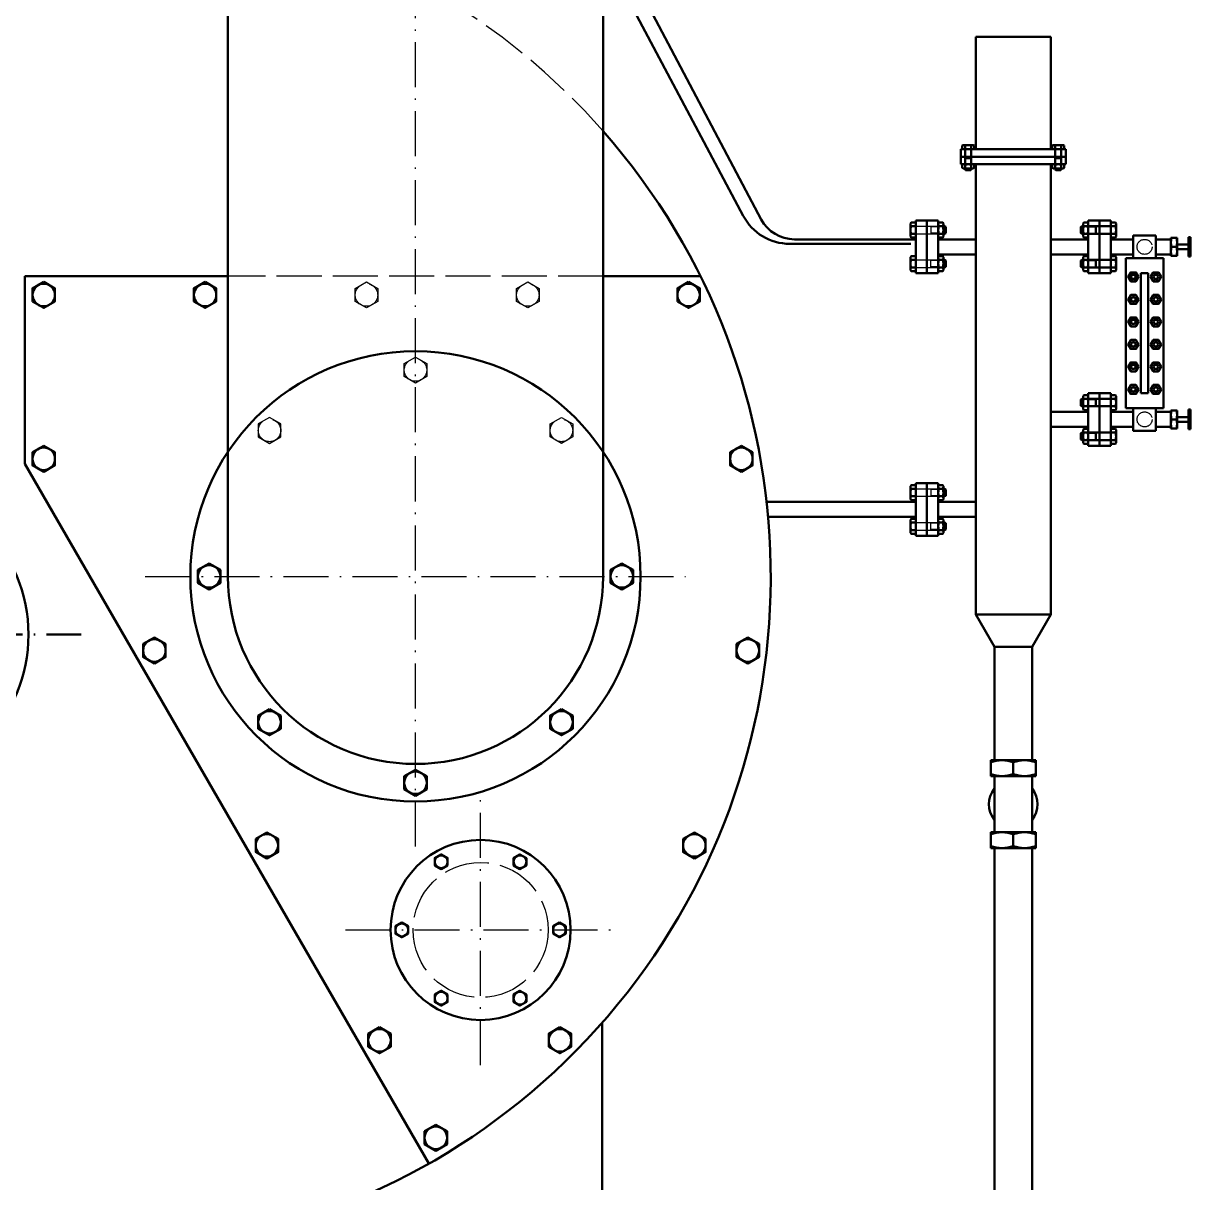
# Paper-space layout 'Layout1' of a CAD drawing. Header units: millimetres. Extents: x 198 to 1020, y 107 to 694.
# Drawn here: x 284.5 to 362.3, y 532 to 609.3 of the extents above; entities that cross this region are included whole.
import ezdxf

# ---------------------------------------------------------------- set-up
doc = ezdxf.new("R2010")
doc.units = ezdxf.units.MM
doc.header["$LTSCALE"] = 0.25
doc.linetypes.add('ACAD_ISO02W100', pattern=[15, 12, -3])
doc.linetypes.add('ACAD_ISO10W100', pattern=[18, 12, -3, 0, -3])
for name, color, linetype, lineweight in [('Gach', 50, 'ACAD_ISO02W100', 25), ('manh', 130, 'Continuous', 25), ('NET 05', 130, 'Continuous', 50), ('NET DUT', 1, 'ACAD_ISO02W100', 25), ('TRUC', 3, 'ACAD_ISO10W100', 25)]:
    doc.layers.add(name, color=color, linetype=linetype, lineweight=lineweight)

# ---------------------------------------------------------------- blocks, each defined once
blk = doc.blocks.new('*U222')
at = {"layer": 'NET 05', "color": 0, "linetype": 'ACAD_ISO10W100', "transparency": 16777216}
for p, q in [((0, 2), (0, 13.5)), ((-13.5, 0), (-2, 0)), ((2, 0), (13.5, 0)), ((0, -13.5), (0, -2))]:
    blk.add_line(p, q, dxfattribs=at)
at = {"layer": 'NET 05', "color": 0, "linetype": 'Continuous', "transparency": 16777216}
for p, q in [((0, -1), (0, 1)), ((-1, 0), (1, 0))]:
    blk.add_line(p, q, dxfattribs=at)

psp = doc.layouts.get("Layout1")

# ---------------------------------------------------------------- linework, layer by layer
for p, q in [((291.80287, 592.40438), (298.1333, 592.40438)), ((323.1333, 592.40438), (329.61416, 592.40438))]:
    psp.add_line(p, q)
at = {"layer": 'Gach'}
for p, q in [((343.95989, 595.73808), (345.45989, 595.73808)), ((343.95989, 595.23808), (345.45989, 595.23808)), ((344.95989, 595.73808), (344.95989, 595.23808)), ((345.45989, 595.70058), (344.95989, 595.70058)), ((345.45989, 595.27558), (344.95989, 595.27558)), ((343.95989, 593.48808), (345.45989, 593.48808)), ((344.95989, 592.98808), (344.95989, 593.48808)), ((345.45989, 593.45058), (344.95989, 593.45058)), ((343.95989, 592.98808), (345.45989, 592.98808)), ((345.45989, 593.02558), (344.95989, 593.02558)), ((343.95989, 578.23808), (345.45989, 578.23808)), ((344.95989, 578.23808), (344.95989, 577.73808)), ((345.45989, 578.20058), (344.95989, 578.20058)), ((343.95989, 577.73808), (345.45989, 577.73808)), ((345.45989, 577.77558), (344.95989, 577.77558)), ((343.95989, 575.98808), (345.45989, 575.98808)), ((344.95989, 575.48808), (344.95989, 575.98808)), ((345.45989, 575.95058), (344.95989, 575.95058)), ((345.45989, 575.52558), (344.95989, 575.52558)), ((343.95989, 575.48808), (345.45989, 575.48808))]:
    psp.add_line(p, q, dxfattribs=at)
at = {"layer": 'manh'}
for p, q in [((347.28989, 599.86308), (347.28989, 600.26308)), ((347.62989, 599.86308), (347.62989, 600.26308)), ((353.28989, 599.86308), (353.28989, 600.26308)), ((353.62989, 599.86308), (353.62989, 600.26308)), ((347.28989, 599.46308), (347.28989, 599.58308)), ((347.62989, 599.46308), (347.62989, 599.58308)), ((353.28989, 599.46308), (353.28989, 599.58308)), ((353.62989, 599.46308), (353.62989, 599.58308)), ((345.95989, 595.70058), (345.80989, 595.70058)), ((345.95989, 595.27558), (345.80989, 595.27558)), ((354.95989, 595.70058), (355.10989, 595.70058)), ((354.95989, 595.27558), (355.10989, 595.27558)), ((355.45989, 595.70058), (355.95989, 595.70058)), ((355.45989, 595.27558), (355.95989, 595.27558)), ((345.95989, 593.45058), (345.80989, 593.45058)), ((354.95989, 593.45058), (355.10989, 593.45058)), ((355.45989, 593.45058), (355.95989, 593.45058)), ((345.95989, 593.02558), (345.80989, 593.02558)), ((354.95989, 593.02558), (355.10989, 593.02558)), ((355.45989, 593.02558), (355.95989, 593.02558)), ((354.95989, 584.20058), (355.10989, 584.20058)), ((355.45989, 584.20058), (355.95989, 584.20058)), ((354.95989, 583.77558), (355.10989, 583.77558)), ((355.45989, 583.77558), (355.95989, 583.77558)), ((354.95989, 581.95058), (355.10989, 581.95058)), ((355.45989, 581.95058), (355.95989, 581.95058)), ((354.95989, 581.52558), (355.10989, 581.52558)), ((355.45989, 581.52558), (355.95989, 581.52558)), ((345.95989, 578.20058), (345.80989, 578.20058)), ((345.95989, 577.77558), (345.80989, 577.77558)), ((345.95989, 575.95058), (345.80989, 575.95058)), ((345.95989, 575.52558), (345.80989, 575.52558))]:
    psp.add_line(p, q, dxfattribs=at)
at = {"layer": 'NET 05'}
for p, q in [((298.1333, 572.40438), (298.1333, 642.75459)), ((323.1333, 572.40438), (323.1333, 643.06594)), ((347.95989, 600.86308), (347.95989, 608.36308)), ((347.95989, 608.36308), (352.95989, 608.36308)), ((352.95989, 608.36308), (352.95989, 600.86308)), ((346.95989, 599.86308), (346.95989, 600.86308)), ((346.95989, 600.86308), (353.95989, 600.86308)), ((346.95989, 600.86308), (347.95989, 600.86308)), ((347.05989, 601.10876), (347.11932, 601.14308)), ((347.05989, 600.86308), (347.05989, 601.10876)), ((347.85989, 600.86308), (347.05989, 600.86308)), ((347.11932, 601.14308), (347.80045, 601.14308)), ((347.25989, 601.10876), (347.25989, 600.86308)), ((347.25989, 600.86308), (347.25989, 599.86308)), ((347.65989, 601.10876), (347.65989, 600.86308)), ((347.65989, 600.86308), (347.65989, 599.86308)), ((347.85989, 601.10876), (347.80045, 601.14308)), ((347.85989, 601.10876), (347.85989, 600.86308)), ((353.05989, 601.10876), (353.11932, 601.14308)), ((353.05989, 601.10876), (353.05989, 600.86308)), ((353.05989, 600.86308), (353.85989, 600.86308)), ((353.80045, 601.14308), (353.11932, 601.14308)), ((353.25989, 601.10876), (353.25989, 600.86308)), ((353.25989, 600.86308), (353.25989, 599.86308)), ((353.65989, 601.10876), (353.65989, 600.86308)), ((353.65989, 600.86308), (353.65989, 599.86308)), ((353.85989, 601.10876), (353.80045, 601.14308)), ((353.85989, 600.86308), (353.85989, 601.10876)), ((353.95989, 600.86308), (353.95989, 599.86308)), ((353.95989, 600.36308), (346.95989, 600.36308)), ((346.95989, 599.86308), (353.95989, 599.86308)), ((347.05989, 599.82876), (347.11932, 599.86308)), ((347.05989, 599.61739), (347.05989, 599.82876)), ((347.11932, 599.86308), (347.80045, 599.86308)), ((347.25989, 600.26308), (347.65989, 600.26308)), ((347.25989, 599.82876), (347.25989, 599.61739)), ((347.65989, 599.82876), (347.65989, 599.61739)), ((347.85989, 599.82876), (347.80045, 599.86308)), ((347.85989, 599.82876), (347.85989, 599.61739)), ((347.95989, 569.86308), (347.95989, 599.86308)), ((352.95989, 599.86308), (352.95989, 569.86308)), ((353.05989, 599.82876), (353.11932, 599.86308)), ((353.05989, 599.82876), (353.05989, 599.61739)), ((353.80045, 599.86308), (353.11932, 599.86308)), ((353.65989, 600.26308), (353.25989, 600.26308)), ((353.25989, 599.82876), (353.25989, 599.61739)), ((353.65989, 599.82876), (353.65989, 599.61739)), ((353.85989, 599.82876), (353.80045, 599.86308)), ((353.85989, 599.61739), (353.85989, 599.82876)), ((347.05989, 599.61739), (347.11932, 599.58308)), ((347.11932, 599.58308), (347.80045, 599.58308)), ((347.11932, 599.58308), (347.15989, 599.58308)), ((347.25989, 599.58308), (347.25989, 599.52308)), ((347.25989, 599.58308), (347.80045, 599.58308)), ((347.25989, 599.52308), (347.65989, 599.52308)), ((347.25989, 599.52308), (347.28989, 599.46308)), ((347.28989, 599.46308), (347.62989, 599.46308)), ((347.62989, 599.46308), (347.65989, 599.52308)), ((347.65989, 599.58308), (347.65989, 599.52308)), ((347.85989, 599.61739), (347.80045, 599.58308)), ((353.05989, 599.61739), (353.11932, 599.58308)), ((353.80045, 599.58308), (353.11932, 599.58308)), ((353.65989, 599.58308), (353.11932, 599.58308)), ((353.25989, 599.58308), (353.25989, 599.52308)), ((353.65989, 599.52308), (353.25989, 599.52308)), ((353.28989, 599.46308), (353.25989, 599.52308)), ((353.62989, 599.46308), (353.28989, 599.46308)), ((353.65989, 599.52308), (353.62989, 599.46308)), ((353.65989, 599.58308), (353.65989, 599.52308)), ((353.80045, 599.58308), (353.75989, 599.58308)), ((353.85989, 599.61739), (353.80045, 599.58308)), ((343.65278, 595.98808), (343.60989, 595.91378)), ((343.60989, 595.91378), (343.60989, 595.06237)), ((343.95989, 595.98808), (343.65278, 595.98808)), ((343.95989, 592.61308), (343.95989, 596.11308)), ((343.95989, 596.11308), (345.45989, 596.11308)), ((343.95989, 594.98808), (343.95989, 595.98808)), ((344.70989, 596.11308), (344.70989, 592.61308)), ((345.45989, 596.11308), (345.45989, 592.61308)), ((345.50278, 595.98808), (345.45989, 595.91378)), ((345.45989, 595.91378), (345.45989, 595.06237)), ((345.76699, 595.98808), (345.50278, 595.98808)), ((345.76699, 595.98808), (345.80989, 595.91378)), ((345.80989, 595.91378), (345.80989, 595.06237)), ((345.80989, 595.91378), (345.80989, 595.86308)), ((355.15278, 595.98808), (355.10989, 595.91378)), ((355.10989, 595.91378), (355.10989, 595.06237)), ((355.10989, 595.91378), (355.10989, 595.86308)), ((355.15278, 595.98808), (355.41699, 595.98808)), ((355.41699, 595.98808), (355.45989, 595.91378)), ((355.45989, 596.11308), (355.45989, 592.61308)), ((356.95989, 596.11308), (355.45989, 596.11308)), ((355.45989, 595.91378), (355.45989, 595.06237)), ((356.20989, 596.11308), (356.20989, 592.61308)), ((356.95989, 592.61308), (356.95989, 596.11308)), ((356.95989, 594.98808), (356.95989, 595.98808)), ((356.95989, 595.98808), (357.26699, 595.98808)), ((357.26699, 595.98808), (357.30989, 595.91378)), ((357.30989, 595.91378), (357.30989, 595.06237)), ((343.65278, 594.98808), (343.60989, 595.06237)), ((343.65278, 595.73808), (343.95989, 595.73808)), ((343.65278, 595.23808), (343.95989, 595.23808)), ((343.65278, 594.98808), (343.95989, 594.98808)), ((345.50278, 594.98808), (345.45989, 595.06237)), ((345.50278, 595.73808), (345.76699, 595.73808)), ((345.50278, 595.23808), (345.76699, 595.23808)), ((345.50278, 594.98808), (345.76699, 594.98808)), ((345.76699, 594.98808), (345.80989, 595.06237)), ((345.80989, 595.73808), (345.88489, 595.73808)), ((345.80989, 595.70058), (345.80989, 595.06237)), ((345.80989, 595.23808), (345.88489, 595.23808)), ((345.88489, 595.73808), (345.88489, 595.23808)), ((345.88489, 595.73808), (345.95989, 595.70058)), ((345.95989, 595.27558), (345.88489, 595.23808)), ((345.95989, 595.70058), (345.95989, 595.27558)), ((355.03489, 595.73808), (354.95989, 595.70058)), ((354.95989, 595.70058), (354.95989, 595.27558)), ((354.95989, 595.27558), (355.03489, 595.23808)), ((355.10989, 595.73808), (355.03489, 595.73808)), ((355.03489, 595.73808), (355.03489, 595.23808)), ((355.10989, 595.23808), (355.03489, 595.23808)), ((355.10989, 595.70058), (355.10989, 595.06237)), ((355.15278, 594.98808), (355.10989, 595.06237)), ((355.41699, 595.73808), (355.15278, 595.73808)), ((355.41699, 595.23808), (355.15278, 595.23808)), ((355.41699, 594.98808), (355.15278, 594.98808)), ((355.41699, 594.98808), (355.45989, 595.06237)), ((356.95989, 595.73808), (355.45989, 595.73808)), ((356.95989, 595.23808), (355.45989, 595.23808)), ((355.95989, 595.73808), (355.95989, 595.23808)), ((357.26699, 595.73808), (356.95989, 595.73808)), ((357.26699, 595.23808), (356.95989, 595.23808)), ((357.26699, 594.98808), (356.95989, 594.98808)), ((357.26699, 594.98808), (357.30989, 595.06237)), ((360.95989, 594.36308), (360.95989, 594.96308)), ((360.95989, 594.96308), (361.37989, 594.96308)), ((361.37989, 594.36308), (361.37989, 594.96308)), ((361.37989, 594.36308), (361.37989, 594.96308)), ((362.12989, 593.71308), (362.12989, 595.01308)), ((362.12989, 595.01308), (362.27989, 595.01308)), ((362.27989, 595.01308), (362.27989, 593.71308)), ((345.45989, 594.86308), (347.95989, 594.86308)), ((352.95989, 594.86308), (355.45989, 594.86308)), ((356.95989, 594.86308), (358.45989, 594.86308)), ((359.95989, 594.86308), (360.95989, 594.86308)), ((360.95989, 594.86308), (360.95989, 593.86308)), ((360.95989, 594.36308), (361.37989, 594.36308)), ((360.95989, 593.76308), (360.95989, 594.36308)), ((360.95989, 594.36308), (361.37989, 594.36308)), ((361.37989, 594.51308), (362.12989, 594.51308)), ((361.37989, 593.76308), (361.37989, 594.36308)), ((361.37989, 593.76308), (361.37989, 594.36308)), ((361.37989, 594.21308), (362.12989, 594.21308)), ((343.65278, 593.73808), (343.60989, 593.66378)), ((343.60989, 592.81237), (343.60989, 593.66378)), ((343.65278, 593.73808), (343.95989, 593.73808)), ((343.65278, 593.48808), (343.95989, 593.48808)), ((343.95989, 593.73808), (343.95989, 592.73808)), ((345.45989, 593.86308), (347.95989, 593.86308)), ((345.50278, 593.73808), (345.45989, 593.66378)), ((345.45989, 592.81237), (345.45989, 593.66378)), ((345.50278, 593.73808), (345.76699, 593.73808)), ((345.50278, 593.48808), (345.76699, 593.48808)), ((345.76699, 593.73808), (345.80989, 593.66378)), ((345.80989, 592.81237), (345.80989, 593.66378)), ((345.80989, 593.02558), (345.80989, 593.66378)), ((345.80989, 593.48808), (345.88489, 593.48808)), ((345.88489, 592.98808), (345.88489, 593.48808)), ((345.95989, 593.45058), (345.88489, 593.48808)), ((345.95989, 593.02558), (345.95989, 593.45058)), ((352.95989, 593.86308), (355.45989, 593.86308)), ((354.95989, 593.45058), (355.03489, 593.48808)), ((354.95989, 593.02558), (354.95989, 593.45058)), ((355.10989, 593.48808), (355.03489, 593.48808)), ((355.03489, 592.98808), (355.03489, 593.48808)), ((355.15278, 593.73808), (355.10989, 593.66378)), ((355.10989, 592.81237), (355.10989, 593.66378)), ((355.10989, 593.02558), (355.10989, 593.66378)), ((355.41699, 593.73808), (355.15278, 593.73808)), ((355.41699, 593.48808), (355.15278, 593.48808)), ((355.41699, 593.73808), (355.45989, 593.66378)), ((355.45989, 592.81237), (355.45989, 593.66378)), ((356.95989, 593.48808), (355.45989, 593.48808)), ((355.95989, 592.98808), (355.95989, 593.48808)), ((356.95989, 593.86308), (358.45989, 593.86308)), ((356.95989, 593.73808), (356.95989, 592.73808)), ((357.26699, 593.73808), (356.95989, 593.73808)), ((357.26699, 593.48808), (356.95989, 593.48808)), ((357.26699, 593.73808), (357.30989, 593.66378)), ((357.30989, 592.81237), (357.30989, 593.66378)), ((357.95989, 593.61308), (360.45989, 593.61308)), ((357.95989, 583.61308), (357.95989, 593.61308)), ((360.95989, 593.86308), (359.95989, 593.86308)), ((360.45989, 593.61308), (360.45989, 583.61308)), ((360.95989, 593.76308), (361.37989, 593.76308)), ((362.27989, 593.71308), (362.12989, 593.71308)), ((343.65278, 592.73808), (343.60989, 592.81237)), ((343.65278, 592.98808), (343.95989, 592.98808)), ((343.95989, 592.73808), (343.65278, 592.73808)), ((345.50278, 592.73808), (345.45989, 592.81237)), ((345.50278, 592.98808), (345.76699, 592.98808)), ((345.76699, 592.73808), (345.50278, 592.73808)), ((345.76699, 592.73808), (345.80989, 592.81237)), ((345.80989, 592.98808), (345.88489, 592.98808)), ((345.80989, 592.81237), (345.80989, 592.86308)), ((345.88489, 592.98808), (345.95989, 593.02558)), ((355.03489, 592.98808), (354.95989, 593.02558)), ((355.10989, 592.98808), (355.03489, 592.98808)), ((355.10989, 592.81237), (355.10989, 592.86308)), ((355.15278, 592.73808), (355.10989, 592.81237)), ((355.41699, 592.98808), (355.15278, 592.98808)), ((355.15278, 592.73808), (355.41699, 592.73808)), ((355.41699, 592.73808), (355.45989, 592.81237)), ((356.95989, 592.98808), (355.45989, 592.98808)), ((357.26699, 592.98808), (356.95989, 592.98808)), ((356.95989, 592.73808), (357.26699, 592.73808)), ((357.26699, 592.73808), (357.30989, 592.81237)), ((298.1333, 592.40438), (284.61416, 592.40438)), ((284.61416, 592.40438), (284.61416, 579.90438)), ((329.61416, 592.40438), (323.1333, 592.40438)), ((345.45989, 592.61308), (343.95989, 592.61308)), ((355.45989, 592.61308), (356.95989, 592.61308)), ((358.95989, 592.61308), (359.45989, 592.61308)), ((358.95989, 584.61308), (358.95989, 592.61308)), ((359.45989, 592.61308), (359.45989, 584.61308)), ((355.03489, 584.23808), (354.95989, 584.20058)), ((354.95989, 584.20058), (354.95989, 583.77558)), ((355.10989, 584.23808), (355.03489, 584.23808)), ((355.03489, 584.23808), (355.03489, 583.73808)), ((355.15278, 584.48808), (355.10989, 584.41378)), ((355.10989, 584.41378), (355.10989, 583.56237)), ((355.10989, 584.41378), (355.10989, 584.36308)), ((355.10989, 584.20058), (355.10989, 583.56237)), ((355.15278, 584.48808), (355.41699, 584.48808)), ((355.41699, 584.23808), (355.15278, 584.23808)), ((355.41699, 584.48808), (355.45989, 584.41378)), ((355.45989, 581.11308), (355.45989, 584.61308)), ((355.45989, 584.61308), (356.95989, 584.61308)), ((355.45989, 584.41378), (355.45989, 583.56237)), ((356.95989, 584.23808), (355.45989, 584.23808)), ((355.95989, 584.23808), (355.95989, 583.73808)), ((356.20989, 581.11308), (356.20989, 584.61308)), ((356.95989, 584.61308), (356.95989, 581.11308)), ((356.95989, 583.48808), (356.95989, 584.48808)), ((356.95989, 584.48808), (357.26699, 584.48808)), ((357.26699, 584.23808), (356.95989, 584.23808)), ((357.26699, 584.48808), (357.30989, 584.41378)), ((357.30989, 584.41378), (357.30989, 583.56237)), ((359.45989, 584.61308), (358.95989, 584.61308)), ((352.95989, 583.36308), (355.45989, 583.36308)), ((354.95989, 583.77558), (355.03489, 583.73808)), ((355.10989, 583.73808), (355.03489, 583.73808)), ((355.15278, 583.48808), (355.10989, 583.56237)), ((355.41699, 583.73808), (355.15278, 583.73808)), ((355.41699, 583.48808), (355.15278, 583.48808)), ((355.41699, 583.48808), (355.45989, 583.56237)), ((356.95989, 583.73808), (355.45989, 583.73808)), ((357.26699, 583.73808), (356.95989, 583.73808)), ((357.26699, 583.48808), (356.95989, 583.48808)), ((356.95989, 583.36308), (358.45989, 583.36308)), ((357.26699, 583.48808), (357.30989, 583.56237)), ((360.45989, 583.61308), (357.95989, 583.61308)), ((360.95989, 583.36308), (359.95989, 583.36308)), ((360.95989, 583.46308), (360.95989, 582.86308)), ((360.95989, 583.46308), (361.37989, 583.46308)), ((360.95989, 582.36308), (360.95989, 583.36308)), ((361.37989, 583.46308), (361.37989, 582.86308)), ((361.37989, 583.46308), (361.37989, 582.86308)), ((362.12989, 583.51308), (362.12989, 582.21308)), ((362.27989, 583.51308), (362.12989, 583.51308)), ((362.27989, 582.21308), (362.27989, 583.51308)), ((360.95989, 582.86308), (360.95989, 582.26308)), ((360.95989, 582.86308), (361.37989, 582.86308)), ((360.95989, 582.86308), (361.37989, 582.86308)), ((361.37989, 583.01308), (362.12989, 583.01308)), ((361.37989, 582.86308), (361.37989, 582.26308)), ((361.37989, 582.86308), (361.37989, 582.26308)), ((361.37989, 582.71308), (362.12989, 582.71308)), ((352.95989, 582.36308), (355.45989, 582.36308)), ((354.95989, 581.95058), (355.03489, 581.98808)), ((354.95989, 581.52558), (354.95989, 581.95058)), ((355.10989, 581.98808), (355.03489, 581.98808)), ((355.03489, 581.48808), (355.03489, 581.98808)), ((355.15278, 582.23808), (355.10989, 582.16378)), ((355.10989, 581.31237), (355.10989, 582.16378)), ((355.10989, 581.52558), (355.10989, 582.16378)), ((355.41699, 582.23808), (355.15278, 582.23808)), ((355.41699, 581.98808), (355.15278, 581.98808)), ((355.41699, 582.23808), (355.45989, 582.16378)), ((355.45989, 581.31237), (355.45989, 582.16378)), ((356.95989, 581.98808), (355.45989, 581.98808)), ((355.95989, 581.48808), (355.95989, 581.98808)), ((356.95989, 582.36308), (358.45989, 582.36308)), ((356.95989, 582.23808), (356.95989, 581.23808)), ((357.26699, 582.23808), (356.95989, 582.23808)), ((357.26699, 581.98808), (356.95989, 581.98808)), ((357.26699, 582.23808), (357.30989, 582.16378)), ((357.30989, 581.31237), (357.30989, 582.16378)), ((359.95989, 582.36308), (360.95989, 582.36308)), ((360.95989, 582.26308), (361.37989, 582.26308)), ((362.12989, 582.21308), (362.27989, 582.21308)), ((355.03489, 581.48808), (354.95989, 581.52558)), ((355.10989, 581.48808), (355.03489, 581.48808)), ((355.10989, 581.31237), (355.10989, 581.36308)), ((355.15278, 581.23808), (355.10989, 581.31237)), ((355.41699, 581.48808), (355.15278, 581.48808)), ((355.15278, 581.23808), (355.41699, 581.23808)), ((355.41699, 581.23808), (355.45989, 581.31237)), ((356.95989, 581.48808), (355.45989, 581.48808)), ((356.95989, 581.11308), (355.45989, 581.11308)), ((357.26699, 581.48808), (356.95989, 581.48808)), ((356.95989, 581.23808), (357.26699, 581.23808)), ((357.26699, 581.23808), (357.30989, 581.31237)), ((284.61416, 579.90438), (311.5334, 533.27889)), ((343.65278, 578.48808), (343.60989, 578.41378)), ((343.60989, 578.41378), (343.60989, 577.56237)), ((343.95989, 578.48808), (343.65278, 578.48808)), ((343.65278, 578.23808), (343.95989, 578.23808)), ((343.95989, 575.11308), (343.95989, 578.61308)), ((343.95989, 578.61308), (345.45989, 578.61308)), ((343.95989, 577.48808), (343.95989, 578.48808)), ((344.70989, 578.61308), (344.70989, 575.11308)), ((345.45989, 578.61308), (345.45989, 575.11308)), ((345.50278, 578.48808), (345.45989, 578.41378)), ((345.45989, 578.41378), (345.45989, 577.56237)), ((345.76699, 578.48808), (345.50278, 578.48808)), ((345.50278, 578.23808), (345.76699, 578.23808)), ((345.76699, 578.48808), (345.80989, 578.41378)), ((345.80989, 578.41378), (345.80989, 577.56237)), ((345.80989, 578.41378), (345.80989, 578.36308)), ((345.80989, 578.23808), (345.88489, 578.23808)), ((345.80989, 578.20058), (345.80989, 577.56237)), ((345.88489, 578.23808), (345.88489, 577.73808)), ((345.88489, 578.23808), (345.95989, 578.20058)), ((345.95989, 578.20058), (345.95989, 577.77558)), ((334.02883, 577.36308), (343.95989, 577.36308)), ((343.65278, 577.48808), (343.60989, 577.56237)), ((343.65278, 577.73808), (343.95989, 577.73808)), ((343.65278, 577.48808), (343.95989, 577.48808)), ((345.50278, 577.48808), (345.45989, 577.56237)), ((345.45989, 577.36308), (347.95989, 577.36308)), ((345.50278, 577.73808), (345.76699, 577.73808)), ((345.50278, 577.48808), (345.76699, 577.48808)), ((345.76699, 577.48808), (345.80989, 577.56237)), ((345.80989, 577.73808), (345.88489, 577.73808)), ((345.95989, 577.77558), (345.88489, 577.73808)), ((334.12841, 576.36308), (343.95989, 576.36308)), ((345.45989, 576.36308), (347.95989, 576.36308)), ((343.65278, 576.23808), (343.60989, 576.16378)), ((343.60989, 575.31237), (343.60989, 576.16378)), ((343.65278, 576.23808), (343.95989, 576.23808)), ((343.65278, 575.98808), (343.95989, 575.98808)), ((343.95989, 576.23808), (343.95989, 575.23808)), ((345.50278, 576.23808), (345.45989, 576.16378)), ((345.45989, 575.31237), (345.45989, 576.16378)), ((345.50278, 576.23808), (345.76699, 576.23808)), ((345.50278, 575.98808), (345.76699, 575.98808)), ((345.76699, 576.23808), (345.80989, 576.16378)), ((345.80989, 575.31237), (345.80989, 576.16378)), ((345.80989, 575.52558), (345.80989, 576.16378)), ((345.80989, 575.98808), (345.88489, 575.98808)), ((345.88489, 575.48808), (345.88489, 575.98808)), ((345.95989, 575.95058), (345.88489, 575.98808)), ((345.88489, 575.48808), (345.95989, 575.52558)), ((345.95989, 575.52558), (345.95989, 575.95058)), ((343.65278, 575.23808), (343.60989, 575.31237)), ((343.65278, 575.48808), (343.95989, 575.48808)), ((343.95989, 575.23808), (343.65278, 575.23808)), ((345.45989, 575.11308), (343.95989, 575.11308)), ((345.50278, 575.23808), (345.45989, 575.31237)), ((345.50278, 575.48808), (345.76699, 575.48808)), ((345.76699, 575.23808), (345.50278, 575.23808)), ((345.76699, 575.23808), (345.80989, 575.31237)), ((345.80989, 575.48808), (345.88489, 575.48808)), ((345.80989, 575.31237), (345.80989, 575.36308)), ((352.95989, 569.86308), (347.95989, 569.86308)), ((347.95989, 569.86308), (349.20989, 567.69801)), ((352.95989, 569.86308), (351.70989, 567.69801)), ((349.20989, 560.14897), (349.20989, 567.69801)), ((351.70989, 567.69801), (349.20989, 567.69801)), ((351.70989, 560.14897), (351.70989, 567.69801)), ((348.95989, 559.09897), (348.95989, 560.14897)), ((348.95989, 560.14897), (350.45989, 560.14897)), ((348.95989, 560.14897), (350.45989, 560.14897)), ((350.45989, 560.14897), (351.95989, 560.14897)), ((350.45989, 560.14897), (351.95989, 560.14897)), ((350.45989, 559.22765), (350.45989, 560.02029)), ((351.95989, 559.09897), (351.95989, 560.14897)), ((348.95989, 559.09897), (350.45989, 559.09897)), ((349.20989, 558.2623), (349.20989, 559.09897)), ((351.70989, 559.09897), (349.20989, 559.09897)), ((350.45989, 559.09897), (351.95989, 559.09897)), ((351.70989, 558.2623), (351.70989, 559.09897)), ((349.20989, 558.2623), (349.20989, 556.18565)), ((351.70989, 558.2623), (351.70989, 556.18565)), ((349.20989, 555.34897), (349.20989, 556.18565)), ((351.70989, 555.34897), (351.70989, 556.18565)), ((348.95989, 555.34897), (350.45989, 555.34897)), ((348.95989, 555.34897), (348.95989, 554.29897)), ((351.70989, 555.34897), (349.20989, 555.34897)), ((350.45989, 555.34897), (351.95989, 555.34897)), ((351.95989, 555.34897), (351.95989, 554.29897)), ((350.45989, 555.22029), (350.45989, 554.42765)), ((348.95989, 554.29897), (350.45989, 554.29897)), ((348.95989, 554.29897), (350.45989, 554.29897)), ((349.20989, 554.29897), (349.20989, 524.40326)), ((350.45989, 554.29897), (351.95989, 554.29897)), ((350.45989, 554.29897), (351.95989, 554.29897)), ((351.70989, 554.29897), (351.70989, 524.88842)), ((323.0698, 522.0769), (323.0698, 542.65888))]:
    psp.add_line(p, q, dxfattribs=at)
for points in [[(323.1333, 616.13138), (333.6702, 596.19489, 0.27799421), (335.88049, 594.86308), (343.95989, 594.86308)], [(323.1333, 613.99131), (332.46918, 596.4289, 0.27799421), (335.56357, 594.56436), (343.64298, 594.56436)]]:
    psp.add_lwpolyline(points, format="xyb", dxfattribs=at)
for points in [[(359.95989, 595.11308), (359.95989, 593.61308), (358.45989, 593.61308), (358.45989, 595.11308)], [(358.8063, 592.36308), (358.63309, 592.06308), (358.28668, 592.06308), (358.11348, 592.36308), (358.28668, 592.66308), (358.63309, 592.66308)], [(359.61348, 592.36308), (359.78668, 592.06308), (360.13309, 592.06308), (360.3063, 592.36308), (360.13309, 592.66308), (359.78668, 592.66308)], [(285.86416, 592.02041), (286.61416, 591.58739), (286.61416, 590.72137), (285.86416, 590.28836), (285.11416, 590.72137), (285.11416, 591.58739)], [(296.61416, 592.02041), (297.36416, 591.58739), (297.36416, 590.72137), (296.61416, 590.28836), (295.86416, 590.72137), (295.86416, 591.58739)], [(328.83134, 592.02041), (329.58134, 591.58739), (329.58134, 590.72137), (328.83134, 590.28836), (328.08134, 590.72137), (328.08134, 591.58739)], [(358.8063, 590.86308), (358.63309, 590.56308), (358.28668, 590.56308), (358.11348, 590.86308), (358.28668, 591.16308), (358.63309, 591.16308)], [(359.61348, 590.86308), (359.78668, 590.56308), (360.13309, 590.56308), (360.3063, 590.86308), (360.13309, 591.16308), (359.78668, 591.16308)], [(358.8063, 589.36308), (358.63309, 589.06308), (358.28668, 589.06308), (358.11348, 589.36308), (358.28668, 589.66308), (358.63309, 589.66308)], [(359.61348, 589.36308), (359.78668, 589.06308), (360.13309, 589.06308), (360.3063, 589.36308), (360.13309, 589.66308), (359.78668, 589.66308)], [(358.8063, 587.86308), (358.63309, 587.56308), (358.28668, 587.56308), (358.11348, 587.86308), (358.28668, 588.16308), (358.63309, 588.16308)], [(359.61348, 587.86308), (359.78668, 587.56308), (360.13309, 587.56308), (360.3063, 587.86308), (360.13309, 588.16308), (359.78668, 588.16308)], [(358.8063, 586.36308), (358.63309, 586.06308), (358.28668, 586.06308), (358.11348, 586.36308), (358.28668, 586.66308), (358.63309, 586.66308)], [(359.61348, 586.36308), (359.78668, 586.06308), (360.13309, 586.06308), (360.3063, 586.36308), (360.13309, 586.66308), (359.78668, 586.66308)], [(358.8063, 584.86308), (358.63309, 584.56308), (358.28668, 584.56308), (358.11348, 584.86308), (358.28668, 585.16308), (358.63309, 585.16308)], [(359.61348, 584.86308), (359.78668, 584.56308), (360.13309, 584.56308), (360.3063, 584.86308), (360.13309, 585.16308), (359.78668, 585.16308)], [(359.95989, 582.11308), (359.95989, 583.61308), (358.45989, 583.61308), (358.45989, 582.11308)], [(285.86416, 581.10534), (286.61416, 580.67233), (286.61416, 579.80631), (285.86416, 579.37329), (285.11416, 579.80631), (285.11416, 580.67233)], [(332.3456, 581.10534), (333.0956, 580.67233), (333.0956, 579.80631), (332.3456, 579.37329), (331.5956, 579.80631), (331.5956, 580.67233)], [(296.8833, 573.27041), (297.6333, 572.83739), (297.6333, 571.97137), (296.8833, 571.53836), (296.1333, 571.97137), (296.1333, 572.83739)], [(324.3833, 573.27041), (323.6333, 572.83739), (323.6333, 571.97137), (324.3833, 571.53836), (325.1333, 571.97137), (325.1333, 572.83739)], [(293.23642, 568.33621), (293.98642, 567.9032), (293.98642, 567.03717), (293.23642, 566.60416), (292.48642, 567.03717), (292.48642, 567.9032)], [(332.77374, 568.33621), (333.52374, 567.9032), (333.52374, 567.03717), (332.77374, 566.60416), (332.02374, 567.03717), (332.02374, 567.9032)], [(300.91058, 563.54769), (301.66058, 563.11468), (301.66058, 562.24865), (300.91058, 561.81564), (300.16058, 562.24865), (300.16058, 563.11468)], [(320.35602, 563.54769), (319.60602, 563.11468), (319.60602, 562.24865), (320.35602, 561.81564), (321.10602, 562.24865), (321.10602, 563.11468)], [(310.6333, 559.52041), (309.8833, 559.08739), (309.8833, 558.22137), (310.6333, 557.78836), (311.3833, 558.22137), (311.3833, 559.08739)], [(300.73642, 555.34583), (301.48642, 554.91282), (301.48642, 554.04679), (300.73642, 553.61378), (299.98642, 554.04679), (299.98642, 554.91282)], [(329.21242, 555.34583), (329.96242, 554.91282), (329.96242, 554.04679), (329.21242, 553.61378), (328.46242, 554.04679), (328.46242, 554.91282)], [(312.7714, 553.14402), (312.3464, 552.89865), (311.9214, 553.14402), (311.9214, 553.63477), (312.3464, 553.88015), (312.7714, 553.63477)], [(317.1714, 553.14402), (317.5964, 552.89865), (318.0214, 553.14402), (318.0214, 553.63477), (317.5964, 553.88015), (317.1714, 553.63477)], [(310.1464, 548.59739), (309.7214, 548.35202), (309.2964, 548.59739), (309.2964, 549.08814), (309.7214, 549.33351), (310.1464, 549.08814)], [(319.7964, 548.59739), (320.2214, 548.35202), (320.6464, 548.59739), (320.6464, 549.08814), (320.2214, 549.33351), (319.7964, 549.08814)], [(312.7714, 544.54151), (312.3464, 544.78688), (311.9214, 544.54151), (311.9214, 544.05076), (312.3464, 543.80538), (312.7714, 544.05076)], [(317.1714, 544.54151), (317.5964, 544.78688), (318.0214, 544.54151), (318.0214, 544.05076), (317.5964, 543.80538), (317.1714, 544.05076)], [(308.23642, 542.35545), (308.98642, 541.92244), (308.98642, 541.05641), (308.23642, 540.6234), (307.48642, 541.05641), (307.48642, 541.92244)], [(320.25974, 542.35545), (321.00974, 541.92244), (321.00974, 541.05641), (320.25974, 540.6234), (319.50974, 541.05641), (319.50974, 541.92244)], [(311.98642, 535.86026), (312.73642, 535.42725), (312.73642, 534.56122), (311.98642, 534.12821), (311.23642, 534.56122), (311.23642, 535.42725)]]:
    psp.add_lwpolyline(points, close=True, dxfattribs=at)
for centre, radius in [((358.45989, 592.36308), 0.3), ((359.95989, 592.36308), 0.3), ((285.86416, 591.15438), 0.75), ((296.61416, 591.15438), 0.75), ((328.83134, 591.15438), 0.75), ((358.45989, 592.36308), 0.15), ((359.95989, 592.36308), 0.15), ((358.45989, 590.86308), 0.3), ((359.95989, 590.86308), 0.3), ((358.45989, 590.86308), 0.15), ((359.95989, 590.86308), 0.15), ((358.45989, 589.36308), 0.3), ((359.95989, 589.36308), 0.3), ((358.45989, 589.36308), 0.15), ((359.95989, 589.36308), 0.15), ((358.45989, 587.86308), 0.3), ((358.45989, 587.86308), 0.15), ((359.95989, 587.86308), 0.3), ((359.95989, 587.86308), 0.15), ((310.6333, 572.40438), 15), ((358.45989, 586.36308), 0.3), ((358.45989, 586.36308), 0.15), ((359.95989, 586.36308), 0.3), ((359.95989, 586.36308), 0.15), ((358.45989, 584.86308), 0.3), ((358.45989, 584.86308), 0.15), ((359.95989, 584.86308), 0.3), ((359.95989, 584.86308), 0.15), ((285.86416, 580.23932), 0.75), ((332.3456, 580.23932), 0.75), ((274.85004, 568.52262), 10), ((296.8833, 572.40438), 0.75), ((324.3833, 572.40438), 0.75), ((293.23642, 567.47019), 0.75), ((332.77374, 567.47019), 0.75), ((300.91058, 562.68166), 0.75), ((320.35602, 562.68166), 0.75), ((310.6333, 558.65438), 0.75), ((300.73642, 554.47981), 0.75), ((314.9714, 548.84276), 6), ((329.21242, 554.47981), 0.75), ((312.3464, 553.3894), 0.425), ((317.5964, 553.3894), 0.425), ((309.7214, 548.84276), 0.425), ((320.2214, 548.84276), 0.425), ((312.3464, 544.29613), 0.425), ((317.5964, 544.29613), 0.425), ((308.23642, 541.48943), 0.75), ((320.25974, 541.48943), 0.75), ((311.98642, 534.99423), 0.75)]:
    psp.add_circle(centre, radius, dxfattribs=at)
for centre, radius, start, end in [((289.30287, 572.40438), 45, 78.6833117, 41.2545617), ((347.15989, 600.98021), 0.16287, 52.1211205, 90), ((347.45989, 600.54308), 0.6, 70.5287794, 109.4712206), ((347.75989, 600.98021), 0.16287, 90, 127.8788795), ((353.15989, 600.98021), 0.16287, 52.1211205, 90), ((353.45989, 600.54308), 0.6, 70.5287794, 109.4712206), ((353.75989, 600.98021), 0.16287, 90, 127.8788795), ((347.15989, 599.70021), 0.16287, 52.1211205, 90), ((347.45989, 599.26308), 0.6, 70.5287794, 109.4712206), ((347.75989, 599.70021), 0.16287, 90, 127.8788795), ((353.15989, 599.70021), 0.16287, 52.1211205, 90), ((353.45989, 599.26308), 0.6, 70.5287794, 109.4712206), ((353.75989, 599.70021), 0.16287, 90, 127.8788795), ((347.15989, 599.74594), 0.16287, 270, 307.8788795), ((347.45989, 600.18308), 0.6, 250.5287794, 289.4712206), ((347.75989, 599.74594), 0.16287, 232.1211205, 270), ((353.15989, 599.74594), 0.16287, 270, 307.8788795), ((353.45989, 600.18308), 0.6, 250.5287794, 289.4712206), ((353.75989, 599.74594), 0.16287, 232.1211205, 270), ((343.81347, 595.86308), 0.20358, 180, 217.8788795), ((345.66347, 595.86308), 0.20358, 180, 217.8788795), ((345.6063, 595.86308), 0.20358, 322.1211205, 0), ((355.31347, 595.86308), 0.20358, 180, 217.8788795), ((355.2563, 595.86308), 0.20358, 322.1211205, 0), ((357.1063, 595.86308), 0.20358, 322.1211205, 0), ((344.35989, 595.48808), 0.75, 160.5287794, 199.4712206), ((343.81347, 595.11308), 0.20358, 142.1211205, 180), ((346.20989, 595.48808), 0.75, 160.5287794, 199.4712206), ((345.66347, 595.11308), 0.20358, 142.1211205, 180), ((345.05989, 595.48808), 0.75, 340.5287794, 19.4712206), ((345.6063, 595.11308), 0.20358, 0, 37.8788795), ((355.85989, 595.48808), 0.75, 160.5287794, 199.4712206), ((355.31347, 595.11308), 0.20358, 142.1211205, 180), ((354.70989, 595.48808), 0.75, 340.5287794, 19.4712206), ((355.2563, 595.11308), 0.20358, 0, 37.8788795), ((356.55989, 595.48808), 0.75, 340.5287794, 19.4712206), ((357.1063, 595.11308), 0.20358, 0, 37.8788795), ((361.85989, 594.66308), 0.9, 160.5287794, 199.4712206), ((360.47989, 594.66308), 0.9, 340.5287794, 19.4712206), ((361.85989, 594.06308), 0.9, 160.5287794, 199.4712206), ((360.47989, 594.06308), 0.9, 340.5287794, 19.4712206), ((343.81347, 593.61308), 0.20358, 180, 217.8788795), ((344.35989, 593.23808), 0.75, 160.5287794, 199.4712206), ((345.66347, 593.61308), 0.20358, 180, 217.8788795), ((346.20989, 593.23808), 0.75, 160.5287794, 199.4712206), ((345.6063, 593.61308), 0.20358, 322.1211205, 0), ((345.05989, 593.23808), 0.75, 340.5287794, 19.4712206), ((355.31347, 593.61308), 0.20358, 180, 217.8788795), ((355.85989, 593.23808), 0.75, 160.5287794, 199.4712206), ((355.2563, 593.61308), 0.20358, 322.1211205, 0), ((354.70989, 593.23808), 0.75, 340.5287794, 19.4712206), ((357.1063, 593.61308), 0.20358, 322.1211205, 0), ((356.55989, 593.23808), 0.75, 340.5287794, 19.4712206), ((343.81347, 592.86308), 0.20358, 142.1211205, 180), ((345.66347, 592.86308), 0.20358, 142.1211205, 180), ((345.6063, 592.86308), 0.20358, 0, 37.8788795), ((355.31347, 592.86308), 0.20358, 142.1211205, 180), ((355.2563, 592.86308), 0.20358, 0, 37.8788795), ((357.1063, 592.86308), 0.20358, 0, 37.8788795), ((355.31347, 584.36308), 0.20358, 180, 217.8788795), ((355.85989, 583.98808), 0.75, 160.5287794, 199.4712206), ((355.2563, 584.36308), 0.20358, 322.1211205, 0), ((354.70989, 583.98808), 0.75, 340.5287794, 19.4712206), ((357.1063, 584.36308), 0.20358, 322.1211205, 0), ((356.55989, 583.98808), 0.75, 340.5287794, 19.4712206), ((355.31347, 583.61308), 0.20358, 142.1211205, 180), ((355.2563, 583.61308), 0.20358, 0, 37.8788795), ((357.1063, 583.61308), 0.20358, 0, 37.8788795), ((361.85989, 583.16308), 0.9, 160.5287794, 199.4712206), ((360.47989, 583.16308), 0.9, 340.5287794, 19.4712206), ((361.85989, 582.56308), 0.9, 160.5287794, 199.4712206), ((360.47989, 582.56308), 0.9, 340.5287794, 19.4712206), ((355.31347, 582.11308), 0.20358, 180, 217.8788795), ((355.85989, 581.73808), 0.75, 160.5287794, 199.4712206), ((355.2563, 582.11308), 0.20358, 322.1211205, 0), ((354.70989, 581.73808), 0.75, 340.5287794, 19.4712206), ((357.1063, 582.11308), 0.20358, 322.1211205, 0), ((356.55989, 581.73808), 0.75, 340.5287794, 19.4712206), ((355.31347, 581.36308), 0.20358, 142.1211205, 180), ((355.2563, 581.36308), 0.20358, 0, 37.8788795), ((357.1063, 581.36308), 0.20358, 0, 37.8788795), ((343.81347, 578.36308), 0.20358, 180, 217.8788795), ((344.35989, 577.98808), 0.75, 160.5287794, 199.4712206), ((345.66347, 578.36308), 0.20358, 180, 217.8788795), ((346.20989, 577.98808), 0.75, 160.5287794, 199.4712206), ((345.6063, 578.36308), 0.20358, 322.1211205, 0), ((345.05989, 577.98808), 0.75, 340.5287794, 19.4712206), ((343.81347, 577.61308), 0.20358, 142.1211205, 180), ((345.66347, 577.61308), 0.20358, 142.1211205, 180), ((345.6063, 577.61308), 0.20358, 0, 37.8788795), ((343.81347, 576.11308), 0.20358, 180, 217.8788795), ((344.35989, 575.73808), 0.75, 160.5287794, 199.4712206), ((345.66347, 576.11308), 0.20358, 180, 217.8788795), ((346.20989, 575.73808), 0.75, 160.5287794, 199.4712206), ((345.6063, 576.11308), 0.20358, 322.1211205, 0), ((345.05989, 575.73808), 0.75, 340.5287794, 19.4712206), ((343.81347, 575.36308), 0.20358, 142.1211205, 180), ((345.66347, 575.36308), 0.20358, 142.1211205, 180), ((345.6063, 575.36308), 0.20358, 0, 37.8788795), ((310.6333, 572.40438), 12.5, 180, 0), ((349.70989, 557.89897), 2.25, 70.5287794, 109.4712206), ((351.20989, 557.89897), 2.25, 70.5287794, 109.4712206), ((349.70989, 561.34897), 2.25, 250.5287794, 289.4712206), ((351.20989, 561.34897), 2.25, 250.5287794, 289.4712206), ((350.45989, 557.22397), 1.625, 140.2848628, 219.7151372), ((350.45989, 557.22397), 1.625, 320.2848628, 39.7151372), ((349.70989, 553.09897), 2.25, 70.5287794, 109.4712206), ((351.20989, 553.09897), 2.25, 70.5287794, 109.4712206), ((349.70989, 556.54897), 2.25, 250.5287794, 289.4712206), ((351.20989, 556.54897), 2.25, 250.5287794, 289.4712206)]:
    psp.add_arc(centre, radius, start, end, dxfattribs=at)
at = {"layer": 'NET DUT'}
psp.add_line((323.1333, 592.40438), (298.1333, 592.40438), dxfattribs=at)
for points in [[(307.36416, 592.02041), (308.11416, 591.58739), (308.11416, 590.72137), (307.36416, 590.28836), (306.61416, 590.72137), (306.61416, 591.58739)], [(318.11416, 592.02041), (318.86416, 591.58739), (318.86416, 590.72137), (318.11416, 590.28836), (317.36416, 590.72137), (317.36416, 591.58739)], [(310.6333, 585.28836), (309.8833, 585.72137), (309.8833, 586.58739), (310.6333, 587.02041), (311.3833, 586.58739), (311.3833, 585.72137)], [(300.91058, 581.26107), (301.66058, 581.69409), (301.66058, 582.56011), (300.91058, 582.99312), (300.16058, 582.56011), (300.16058, 581.69409)], [(320.35602, 581.26107), (319.60602, 581.69409), (319.60602, 582.56011), (320.35602, 582.99312), (321.10602, 582.56011), (321.10602, 581.69409)]]:
    psp.add_lwpolyline(points, close=True, dxfattribs=at)
for centre, radius in [((359.20989, 594.36308), 0.5), ((307.36416, 591.15438), 0.75), ((318.11416, 591.15438), 0.75), ((358.45989, 592.36308), 0.115), ((359.95989, 592.36308), 0.115), ((358.45989, 590.86308), 0.115), ((359.95989, 590.86308), 0.115), ((358.45989, 589.36308), 0.115), ((359.95989, 589.36308), 0.115), ((358.45989, 587.86308), 0.115), ((359.95989, 587.86308), 0.115), ((310.6333, 586.15438), 0.75), ((358.45989, 586.36308), 0.115), ((359.95989, 586.36308), 0.115), ((358.45989, 584.86308), 0.115), ((359.95989, 584.86308), 0.115), ((359.20989, 582.86308), 0.5), ((300.91058, 582.1271), 0.75), ((320.35602, 582.1271), 0.75), ((314.9714, 548.84276), 4.5)]:
    psp.add_circle(centre, radius, dxfattribs=at)
psp.add_arc((289.30287, 572.40438), 45, 41.2545617, 78.6833117, dxfattribs=at)
at = {"layer": 'TRUC', "linetype": 'ACAD_ISO10W100'}
for p, q in [((310.6333, 554.40438), (310.6333, 650.77491)), ((292.6333, 572.40438), (328.6333, 572.40438))]:
    psp.add_line(p, q, dxfattribs=at)
at = {"layer": 'TRUC'}
for p, q in [((314.9714, 539.84276), (314.9714, 557.84276)), ((305.9714, 548.84276), (323.9714, 548.84276))]:
    psp.add_line(p, q, dxfattribs=at)

# ---------------------------------------------------------------- block references
at = {"layer": 'NET 05', "linetype": 'ACAD_ISO10W100'}
psp.add_blockref('*U222', (274.85004, 568.52262), dxfattribs=at)

doc.saveas('drawing.dxf')
